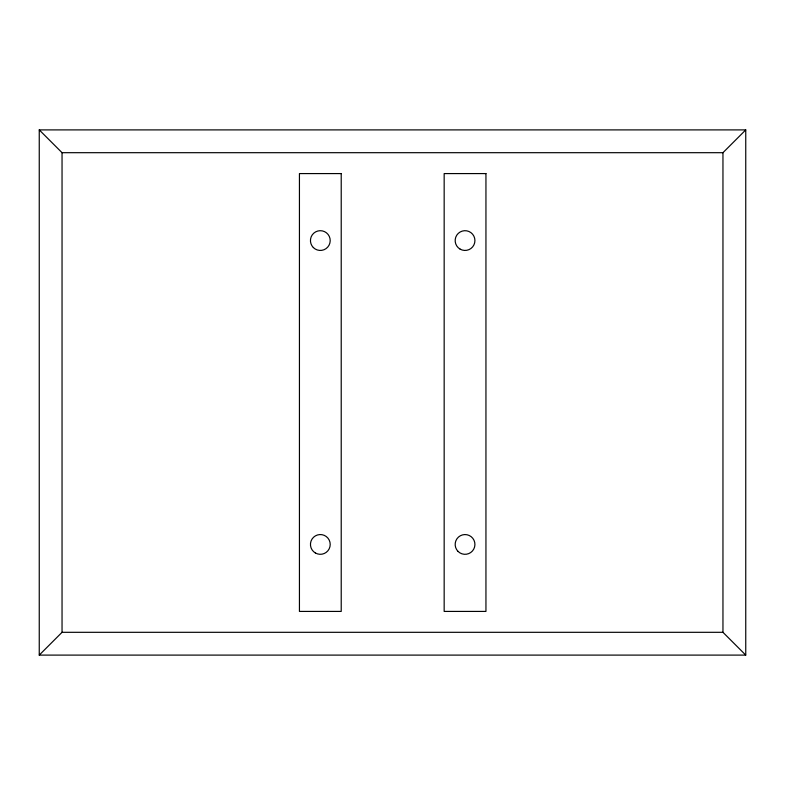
<?xml version="1.0" encoding="UTF-8"?>
<svg xmlns="http://www.w3.org/2000/svg" width="785" height="785" viewBox="0 0 785 785"><rect width="100%" height="100%" fill="white"/><g stroke="black" fill="none" stroke-linecap="round" stroke-linejoin="round"><path stroke-width="1.18" d="M39.25 655.102L62.044 632.308L722.956 632.308L745.75 655.102L745.75 129.898L39.25 129.898L39.25 655.102L745.75 655.102M39.25 129.898L62.044 152.692L722.956 152.692L745.75 129.898M722.956 152.692L722.956 632.308M62.044 152.692L62.044 632.308M341.22 173.583L299.438 173.583L299.438 611.417L341.22 611.417L341.22 173.583M485.944 173.583L444.163 173.583L444.163 611.417L485.944 611.417L485.944 173.583M460.108 249.12A9.871 9.871 0 0 0 474.925 240.563A9.871 9.871 0 0 0 460.108 232.017A9.871 9.871 0 0 0 460.108 249.12M458.067 551.423A9.871 9.871 0 0 0 474.591 546.988A9.871 9.871 0 0 0 462.493 534.899A9.871 9.871 0 0 0 458.067 551.423M313.343 247.55A9.871 9.871 0 0 0 329.867 243.124A9.871 9.871 0 0 0 317.778 231.025A9.871 9.871 0 0 0 313.343 247.55M315.393 552.983A9.871 9.871 0 0 0 330.21 544.437A9.871 9.871 0 0 0 315.393 535.88A9.871 9.871 0 0 0 315.393 552.983"/></g></svg>
